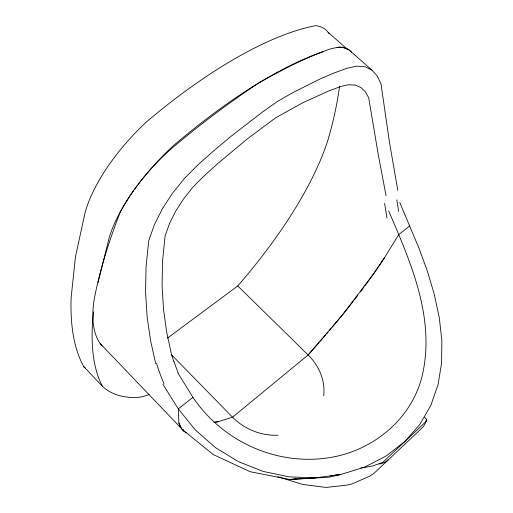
<?xml version="1.0" encoding="UTF-8"?>
<svg xmlns="http://www.w3.org/2000/svg" width="513" height="513" viewBox="0 0 513 513"><rect width="100%" height="100%" fill="white"/><g stroke="black" fill="none" stroke-linecap="round" stroke-linejoin="round"><path stroke-width="0.77" d="M93.648 311.923L92.718 319.945A708.286 187.732 -52.7 0 0 102.414 386.276A406.181 122.415 -49.6 0 0 134.701 397.575A112.43 32.396 -44.8 0 0 146.769 395.414A111.911 32.236 -44.8 0 0 149.071 394.638M98.06 282.625L109.186 237.679A114.585 43.599 -46.4 0 1 130.103 195.87M426.091 421.038L426.386 419.499L424.674 417.229M213.806 422.411A258.962 57.937 -47.2 0 0 218.057 421.731L232.556 417.197L308.121 354.97L343.197 313.956L373.862 273.391L384.583 257.584L398.691 234.633L409.63 225.983L399.736 202.379M177.812 372.906L192.952 397.344L178.312 408.919L178.909 423.007A278.713 62.624 -47.2 0 0 180.865 427.624M167.392 338.17L237.763 285.94A278.014 102.856 -44.2 0 0 328.031 139.696A1158.989 459.84 -29.4 0 0 339.535 86.588M360.895 467.862A84.792 32.204 -29.1 0 0 363.307 467.632L372.791 465.926L382.653 462.437L426.489 421.115L426.386 419.499M379.158 463.957L380.806 463.714A21.174 18.615 45 0 0 388.565 459.571M178.909 423.007L182.044 429.31L213.222 454.531L250.177 471.736L289.826 479.469L315.187 477.86L340.638 474.525L364.576 467.119L386.302 455.916L404.917 441.449L419.762 424.507L430.785 405.507L438.012 384.865L441.584 363.146L441.866 340.587L439.275 317.605L434.274 294.327L427.367 271.127L419.031 248.292L409.63 225.983M214.338 422.148L218.057 421.731M296.174 478.853L289.826 479.469L328.859 477.218L340.638 474.525L335.085 475.064M298.56 478.623L300.939 478.385M330.321 475.532L332.7 475.301M315.187 477.86L289.024 476.859L263.175 471.434L238.321 461.591L215.479 447.631L195.267 429.888L178.312 408.919L162.929 384.346M277.886 476.757L302.696 484.439L324.165 487.215L326.704 487.35L346.493 485.208L351.783 484.015L369.354 476.353L374.099 473.249L421.808 428.175A20.687 17.75 43.9 0 0 425.88 421.718M182.044 429.31L183.494 429.843M397.799 190.342L389.476 142.383L381.012 83.965L377.177 75.815L371.951 70.101L365.237 66.812L356.804 66.113L346.91 68.255L333.963 73.032L320.478 78.771L292.237 92.962L277.687 101.279L262.547 111.994L230.805 136.49L214.472 150.181L198.037 164.744L184.738 178.146L172.65 193.029L162.557 208.464L154.509 224.393L148.744 240.7L146.045 266.856L145.557 292.301L147.135 316.938L150.585 340.703L155.696 363.557M349.058 49.96L371.951 70.101M328.128 32.345L348.07 49.915M237.763 285.94L308.121 354.97A54.147 47.76 22.8 0 1 323.709 395.85M170.989 354.265L232.556 417.197A54.147 47.76 22.8 0 0 278.072 435.216M100.208 343.601L184.359 431.574M328.923 33.492A108.698 41.598 -48.8 0 0 315.687 25.65A288.723 101.657 -45.2 0 0 147.609 120.908A113.764 46.773 -46.5 0 0 84.921 213.28L75.469 256.795L71.134 297.578A703.445 201.468 -53.3 0 0 83.76 366.615L102.414 386.276M192.952 397.344C223.7 443.091 280.534 467.734 334.835 456.66C375.458 448.343 410.971 418.377 421.712 377.709C436.204 319.798 411.112 263.201 388.662 210.888M173.644 361.293L171.259 353.354L166.68 332.007L163.538 309.48L162.082 285.876L162.538 261.322L165.077 235.98L169.572 223.437L175.651 211.253L183.224 199.403L192.247 187.989L202.199 177.697L217.281 163.987L247.157 139.029L275.731 117.746L302.753 102.773L328.628 91L340.901 86.434L348.66 84.716L355.413 85.126L360.934 87.518L365.327 91.724L368.7 97.797L378.203 154.291L386.071 195.754M130.975 194.568A114.585 43.599 -46.4 0 1 133.681 190.669M134.611 189.368A114.585 43.599 -46.4 0 1 137.465 185.462M138.439 184.167A114.585 43.599 -46.4 0 1 173.426 145.628A290.557 94.584 -45.2 0 1 322.901 51.775M85.562 368.238A403.667 131.546 -50 0 1 83.76 366.615M348.128 49.678A109.429 38.744 -48.5 0 0 339.824 46.946A290.557 94.584 -45.2 0 0 337.028 47.613M384.583 257.584A285.908 71.955 -44.7 0 1 364.98 285.741M364.063 286.985A285.908 71.955 -44.7 0 1 360.344 291.98M357.978 295.11A285.908 71.955 -44.7 0 1 354.13 300.124M353.156 301.381A285.908 71.955 -44.7 0 1 332.212 327.307M331.18 328.532A285.908 71.955 -44.7 0 1 329.628 330.378M328.102 332.174A285.908 71.955 -44.7 0 1 326.569 333.976M325.543 335.175A285.908 71.955 -44.7 0 1 323.472 337.58M322.433 338.779A285.908 71.955 -44.7 0 1 320.349 341.183M319.298 342.389A285.908 71.955 -44.7 0 1 308.121 354.97M178.146 372.759A324.466 253.396 -27.2 0 1 173.913 361.184M384.558 203.36A357.349 60.111 86.2 0 1 387.02 218.057M164.019 383.871A341.485 266.734 -23.8 0 1 156.516 363.262M396.812 199.865A378.979 43.861 84.7 0 1 398.646 211.452M351.655 52.473A93.385 32.954 -48.9 0 0 326.589 50.236A377.472 116.041 -44.1 0 0 258.148 83.407A370.38 112.373 -44.7 0 0 176.613 144.262A98.765 38.122 -46.3 0 0 120.151 212.273A600.261 166.084 -51.7 0 0 94.065 300.086A271.768 89.999 -48.2 0 0 102.183 346.134M186.232 432.812A278.713 62.624 -47.2 0 1 182.711 430.074"/></g></svg>
